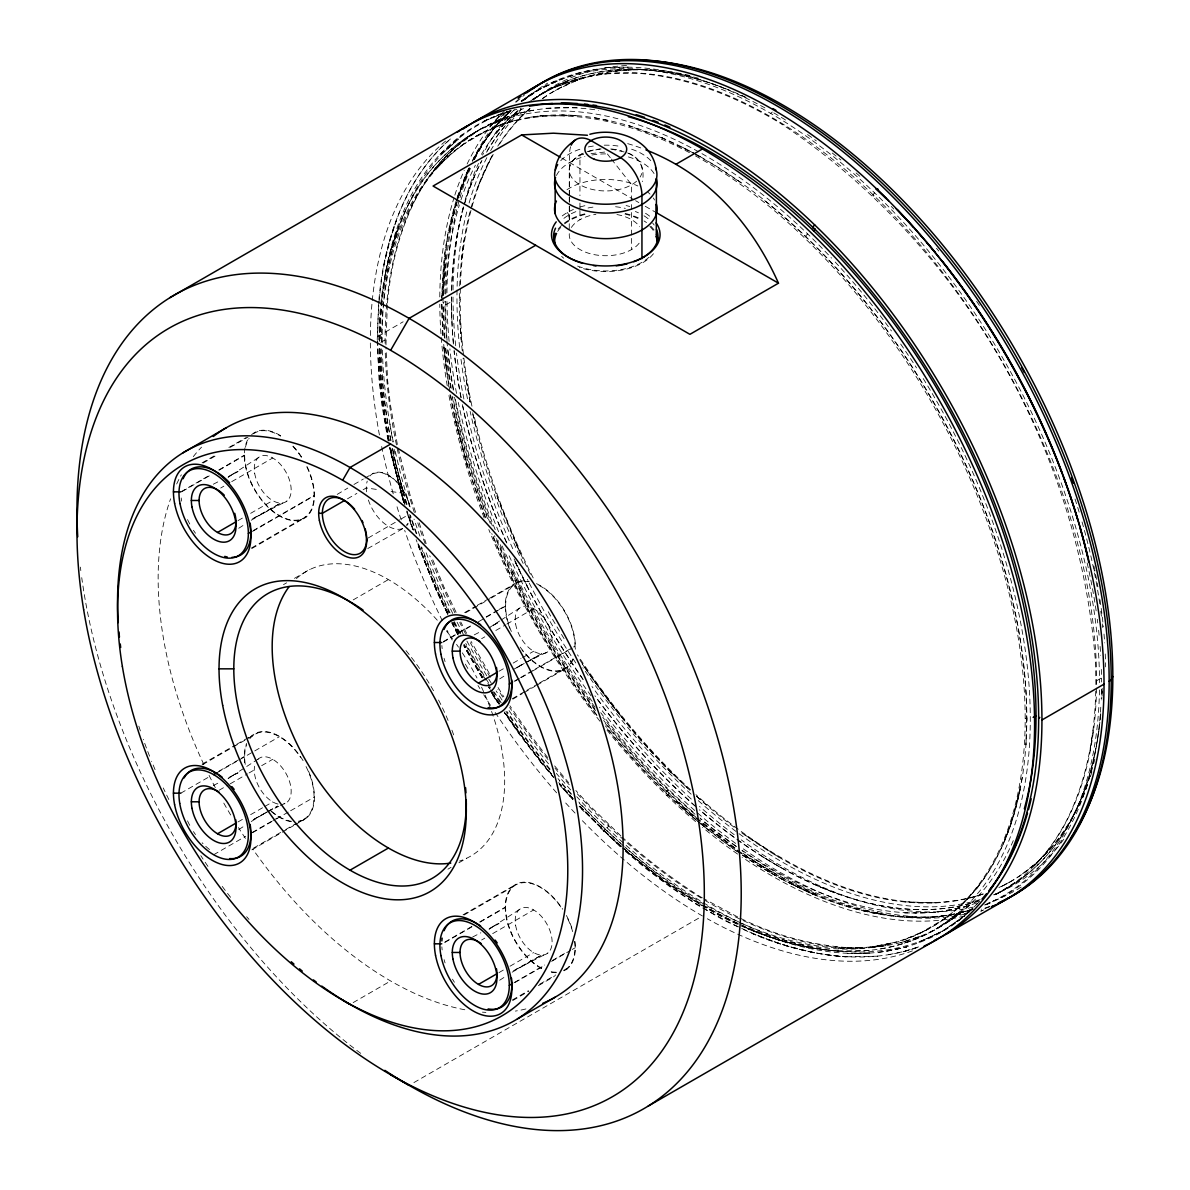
<?xml version="1.0" encoding="UTF-8"?>
<svg xmlns="http://www.w3.org/2000/svg" width="1190" height="1190" viewBox="0 0 1190 1190"><rect width="100%" height="100%" fill="white"/><g stroke="black" fill="none" stroke-linecap="round" stroke-linejoin="round"><path stroke-width="0.75" stroke-dasharray="5 3.75" d="M1025.185 718.79L1026.806 717.853L1026.717 722.553C1027.297 651.614 1010.845 581.627 986.718 515.285L986.778 515.419C961.907 450.013 928.512 387.925 887.547 331.177L887.606 331.251C852.129 282.759 811.238 238.045 764.337 200.381M1026.806 717.853L1025.869 744.895L1026.301 738.306M378.792 339.834L379.67 316.912C382.496 276.482 391.421 235.947 410.699 200.039L410.937 199.608C435.599 152.588 482.828 118.479 535.232 109.956M441.683 297.872L444.629 254.333L448.005 233.032L455.532 203.014M443.409 295.165L446.25 252.399M1095.722 691.093C1094.755 737.398 1085.979 784.359 1063.994 825.503L1054.995 840.318L1044.671 854.271L1047.483 850.924L1033.381 866.751L1037.487 862.601M442.829 295.908L444.852 263.496L442.903 295.551M378.792 301.115L377.23 339.864M378.955 299.389C382.213 261.607 391.733 224.017 409.643 190.43L409.896 189.954C420.739 170.557 434.365 152.499 451.427 138.144M387.315 304.923L385.947 345.383M387.494 303.093C390.632 265.668 399.959 228.406 417.705 195.145L417.407 195.696C432.015 169.144 452.631 145.373 479.005 130.022L455.026 147.515L434.216 169.724C445.521 155.875 458.462 143.365 473.367 133.444M461.512 259.316L464.07 239.949M1089.921 750.949L1093.253 729.857M1022.314 777.204L1014.386 813.068L1003.185 844.365L1010.161 826.529L1020.485 787.527C1013.374 824.462 999.124 860.415 975.592 890.031L978.091 886.61L964.406 902.407L968.184 898.182M410.223 515.285L408.884 522.321L406.474 525.087M449.627 231.053L457.808 199.072M383.745 265.444L390.454 238.506L396.017 221.37L388.431 244.857M385.322 273.581L391.882 247.193L397.341 230.399L389.904 253.411M458.299 197.421L467.328 172.833L456.648 200.575L469.544 168.474M457.005 198.195L469.113 167.731M469.381 188.808L475.792 172.952M477.83 186.83L491.872 156.098M469.366 167.522L465.617 175.198L469.619 167.329M472.385 161.394C481.89 143.038 494.311 126.095 509.201 111.726M474.066 159.252L483.244 143.291L492.586 130.156L509.171 112.158A464.993 268.464 60 0 0 473.784 158.553M1078.631 804.589L1070.45 821.293L1077.932 806.106M473.605 159.46L476.803 153.153M469.143 168.593L467.521 171.747L469.247 168.534A465.602 268.806 60 0 0 444.45 337.901M474.423 158.88L484.97 140.628M474.81 157.526L481.325 146.013L497.926 123.626L510.748 111.057M483.259 142.815L473.888 158.329L485.401 139.632L483.259 142.815L494.876 127.181L493.686 128.728M504.798 123.061L494.817 134.738L507.981 119.446L504.798 123.061L520.789 108.379M501.912 113.66L489.908 126.973L504.322 110.997M495.427 126.512L509.573 111.414M1052.064 847.027L1038.349 861.248L1021.645 874.516M440.003 164.904L433.324 171.479L450.727 154.462L462.241 145.195M967.098 913.355L970.951 909.591L966.979 913.191M440.003 154.432L462.687 134.321M972.766 908.208L969.136 911.763A464.993 268.464 60 0 0 971.724 909.413M973.985 907.033L977.63 903.493M969.106 911.971L971.531 909.606M519.807 118.003L529.624 108.766M976.127 904.742L980.054 901.127M441.921 154.001L458.477 139.022L446.22 150.104M880.154 948.966C915.244 943.149 948.237 925.939 973.718 901.202M964.361 915.601L972.527 908.208M967.976 912.789L956.135 922.622M770.704 113.407L772.28 112.024M521.845 101.016L532.198 93.192L522.038 100.644M521.488 101.299L525.816 97.833L521.8 100.793M1027.52 873.995L1014.564 883.486M522.678 100.719L538.847 89.666L562.766 78.451L538.847 89.666L524.388 99.737M948.653 921.655L961.565 912.18M528.687 102.132L545.317 91.734M1008.317 887.205L1015.055 882.474L994.736 895.148L1008.406 887.323M942.004 925.299L960.345 911.421L936.366 928.914L942.004 925.299L928.408 933.243L914.262 939.698L899.64 944.696M945.931 917.892L920.703 932.826M258.289 457.674L228.078 477.22L238.059 471.448L228.153 476.565M258.289 758.982L228.078 778.528L238.059 772.771L228.153 777.873M499.592 621.031L489.031 627.874L499.012 622.102L490.756 626.371M501.109 620.049L519.227 608.328M519.227 909.636L489.031 929.182L499.012 923.425L487.454 929.39M462.122 145.046L487.484 130.26M238.729 528.271L244.976 524.255M251.224 520.238L280.721 503.102L252.191 518.974L287.132 500.901M238.729 829.579L244.976 825.562M251.224 821.546L266.813 811.996M499.666 678.925L505.914 674.909M516.862 667.873L523.124 663.856L515.984 667.977M499.666 980.233L505.914 976.216M512.176 972.2L541.658 955.079L513.128 970.936L548.084 952.863M337.187 494.4L347.778 488.093M466.882 137.386L480.477 129.427L494.623 122.987L509.246 117.988M533.046 98.993L552.681 88.12L580.839 78.079L552.681 88.12L539.606 95.036C561.234 81.708 586.417 76.205 611.348 73.17L595.818 74.985M447.916 869.176L451.055 867.346M458.894 862.78L466.733 858.198M251.863 548.53L306.217 516.981M251.863 849.853L280.632 833.149M282.238 832.212L293.424 825.711M295.016 824.789L306.217 818.289M512.801 699.185L522.395 693.621M524.002 692.699L535.188 686.199M536.779 685.262L567.154 667.635M512.801 1000.507L528.791 991.225M538.386 985.647L554.361 976.365M563.956 970.802L567.154 968.943M377.676 336.502L403.142 321.791M380.8 342.378L385.084 339.909M445.685 304.923L451.397 301.62M459.444 300.148L460.203 299.716M203.118 463.044L215.925 455.636M230.354 447.306L247.981 437.132M180.821 491.857L210.972 474.453M218.9 469.872L244.292 455.205M182.189 491.5L211.017 474.855M219.034 470.228L244.664 455.428M220.7 488.019L223.854 486.189M231.723 481.638L272.718 457.986M238.03 520.61L242.76 517.888M250.644 513.336L272.718 500.588M253.158 530.621L314.041 495.486M252.533 531.424L314.413 495.695M353.951 484.479L363.352 479.049M364.928 478.142L372.767 473.62L379.952 472.222C395.63 475.926 406.326 491.232 409.434 506.345M251.462 547.995L305.934 516.534M347.465 498.818L356.866 493.389M363.143 489.759L366.282 487.945L378.688 489.73M368.216 537.969L399.587 519.851M401.149 518.944L409.003 514.422M402.518 528.762L366.743 549.126M353.237 599.879L388.416 579.56M202.583 764.649L231.425 748.004M233.032 747.082L257.055 733.204M465.662 612.761L489.7 598.897M491.291 597.96L513.723 585.019M180.821 793.165L209.38 776.683M218.9 771.18L244.292 756.528M443.349 641.588L471.924 625.107M486.204 616.866L497.301 610.44M498.893 609.533L505.244 605.859M216.878 772.786L279.353 736.714M443.126 642.154L471.969 625.509M478.38 621.805L484.776 618.101M486.383 617.179L505.616 606.082M219.124 790.234L228.569 784.775M230.146 783.868L247.49 773.857M249.067 772.95L255.374 769.305M261.681 765.661L272.718 759.294M481.638 638.673L484.791 636.843M495.828 630.477L505.289 625.018M506.866 624.11L533.655 608.64M238.03 821.933L242.76 819.196M250.644 814.644L263.258 807.37M264.834 806.463L272.718 801.911M498.982 671.264L503.712 668.542M513.158 663.083L521.041 658.531M522.618 657.624L533.655 651.242M213.664 854.747L245.705 836.243M252.116 832.539L271.35 821.442M272.941 820.52L279.353 816.816M514.11 681.29L518.914 678.508M520.521 677.586L574.993 646.14M252.533 832.732L274.741 819.91M276.333 818.988L289.021 811.669M290.613 810.747L314.413 797.002M515.062 681.156L519.822 678.419M521.399 677.497L530.918 671.993M532.51 671.086L572.182 648.178M253.589 848.068L284.023 830.501M285.63 829.579L296.846 823.093M298.452 822.171L301.65 820.327M512.399 698.649L525.221 691.241M526.813 690.319L538.029 683.848M539.635 682.926L566.871 667.188M464.055 915.006L513.723 886.327M444.941 941.989L471.924 926.415M479.853 921.834L505.244 907.182M444.733 942.539L471.969 926.817M479.972 922.191L505.616 907.39M353.162 1002.605L390.632 980.977M481.638 939.981L484.791 938.166M492.675 933.615L533.655 909.948M498.982 972.587L503.712 969.85M510.019 966.206L533.655 952.565M514.11 982.598L544.544 965.016M552.562 960.389L566.976 952.074M515.062 982.479L545.213 965.06M551.55 961.401L570.59 950.408M572.182 949.486L575.35 947.657M512.399 999.957L528.42 990.705M539.635 984.234L555.656 974.982M563.673 970.356L566.871 968.511M1096.615 680.74L1102.327 677.437M413.897 1082.588L700.865 916.91M202.107 462.836L214.706 455.606M228.882 447.485L246.196 437.533M283.503 584.617L286.626 582.832M294.451 578.34L310.114 569.385M464.636 612.582L475.658 606.26M477.235 605.353L488.257 599.031M489.819 598.139L513.44 584.573M202.107 764.144L235.174 745.178M236.75 744.271L252.503 735.241M463.059 914.798L513.44 885.895M555.284 90.485L576.481 80.429L595.149 74.568M513.128 669.628L524.225 663.455M525.816 662.577L541.658 653.756L526.203 662.176M266.456 812.354L252.191 820.282L265.504 812.874M268.033 811.476L277.553 806.18M268.36 811.149L277.627 806.106M1009.046 882.459L998.916 887.561M552.889 87.539L567.169 81.024M213.308 484.226L219.912 480.82M474.245 634.88L480.849 631.473M213.308 785.549L219.912 782.142M472.594 937.051L480.849 932.796M583.398 153.183C576.808 156.158 569.906 161.438 569.266 169.188L569.266 195.101M526.441 662.22L548.084 651.555M267.17 812.056L278.817 806.314M280.483 805.496L287.132 802.209M488.436 119.089L482.337 121.871L508.428 111.325M478.484 134.901L501.124 124.653L515.404 120.309L510.079 121.499M496.037 126.869L501.124 124.653M907.063 938.434L926.46 930.059M983.907 909.874L980.783 911.153L983.595 910.023M551.952 82.497L580.884 72.352L596.294 69.288M984.74 905.04L992.594 901.856M915.244 938.181L920.896 936.054L900.86 942.569L906.274 941.052M496.661 115.341L516.877 109.257M918.531 946.898L903.998 951.479L888.707 954.648M505.854 117.453L501.124 119.045L520.253 113.065L515.746 114.047M382.183 337.722L380.19 338.391A465.602 268.806 60 0 1 513.396 109.867M505.884 112.47L514.303 109.882M505.81 112.5L513.887 110.03A466.569 269.371 60 0 0 482.515 155.117M903.998 951.479L917.059 947.508M971.888 909.547C919.483 925.969 862.482 915.125 812.993 894.24L784.433 880.674M587.191 151.695L600.072 149.018M967.083 898.629L981.72 894.538M757.807 865.323L770.704 872.761L772.28 872.33L739.243 852.1L698.054 819.672M946.466 910.677L965.938 906.602L935.667 912.388L914.917 912.998M877.923 945.857L892.783 942.777L867.465 947.686M886.758 951.152L906.616 947.076L875.989 952.937M530.249 117.23L545.645 115.43L540.096 115.757L577.864 115.713L561.531 114.924M583.636 154.507L579.947 154.938L579.947 195.651M591.014 153.644L605.784 151.933L610.277 157.645M885.866 945.663L870.336 947.478L876.004 946.838M932.306 916.791L948.266 915.065M612.478 71.534L635.356 69.436L628.261 70.076M869.369 950.483L837.894 951.122M877.699 956.195L845.54 956.834M846.64 948.162L862.527 947.657L836.719 948.326M854.851 953.488L871.05 952.982L844.617 953.592M546.017 108.26L577.016 107.621M605.71 67.711L628.722 67.175M605.695 73.81L636.07 73.14C688.489 76.829 738.127 97.357 782.529 124.623L782.083 124.34C960.672 243.087 1079.88 449.805 1095.573 663.365L1095.916 685.886M904.668 913.027L935.667 912.388M936.069 902.853L903.106 901.767M845.004 947.478L845.614 947.493C808.679 944.577 772.489 934.269 739.347 917.758M898.896 916.196L915.824 917.178M610.723 148.988L626.312 152.409M391.094 491.515L401.729 493.047L406.876 504.991M807.356 947.225L776.817 939.475L747.231 928.542C776.311 940.472 806.909 949.04 838.385 951.122C796.274 948.266 755.769 934.433 718.477 915.095L703.915 906.765M814.406 952.878L783.243 944.964L753.047 933.808C782.737 945.976 813.96 954.722 846.075 956.849C809.185 953.993 772.965 943.997 739.749 927.694M594.584 117.795L611.645 121.142M876.807 912.923L881.567 913.875L863.88 910.216M627.665 143.633L632.321 145.031A334.464 273.09 -60 0 1 641.44 148.17M631.964 126.675L628.989 125.783L664.318 138.784L661.328 137.534L694.127 153.584M816.98 885.643L834.874 892.827M815.953 894.002L787.691 880.541L760.514 864.952L742.501 852.962M627.532 152.945C639.699 156.708 645.233 169.59 642.303 181.624M737.681 916.969L703.9 898.733M738.142 926.936L723.698 920.078L696.358 904.385L670.327 887.056L646.408 869.012L624.229 850.404M682.197 147.129L695.257 154.06M696.879 154.923L700.151 156.649L697.087 155.012M770.704 872.761L784.879 880.853L757.39 865.16L742.441 855.193M695.689 154.477L716.038 166.154L741.028 182.799L736.015 179.169M702.323 897.825L699.601 896.293C672.216 878.83 646.14 859.24 622.251 837.195M702.338 905.873L666.177 882.802L622.355 848.009M561.769 158.077L634.017 199.786M635.624 200.708L638.822 202.568M645.248 206.272L654.887 211.835M762.731 856.83L780.848 867.614M772.28 872.33L739.243 852.1M778.483 856.949L742.114 833.104M736.461 851.222L697.31 821.145M735.004 847.964L697.414 818.437M696.031 817.277C661.938 788.42 631.384 755.501 603.702 720.486M695.942 819.984C663.187 792.614 633.735 761.451 606.841 728.354M675.98 801.048L696.686 818.512M700.717 823.644L708.66 830.486L697.519 820.892M683.596 808.902L696.12 819.702M696.775 796.378L706.25 804.827M620.897 835.945L589.08 805.005L575.856 790.547M600.95 828.404L620.987 846.864M620.124 846.64L578.861 806.017L583.695 811.402M671.368 772.489L688.653 789.134M560.906 786.382L572.881 799.472M572.702 799.382L559.374 784.448M554.644 765.914L568.641 782.648M539.992 761.377L553.439 777.353M621.82 717.273L639.506 738.782L672.752 774.318C639.209 740.433 609.116 703.335 582.222 663.99L609.25 701.713L621.82 717.273L591.252 676.694M611.392 159.073L631.607 184.762L631.607 210.675M595.074 709.151C555.224 656.761 521.919 599.284 496.483 538.579M596.963 715.681C553.975 660.078 518.26 598.689 491.782 533.566M547.638 757.539L526.278 729.515L509.93 705.819M541.599 763.192L518.721 733.471L504.486 712.825M504.322 712.155L519.896 734.706M489.402 673.525L471.121 641.47M498.075 687.523L503.861 696.864M482.426 677.839L464.383 646.23M490.265 690.483L498.089 703.126M482.01 677.72L463.803 645.798M492.556 694.767L497.361 702.502M567.407 212.46L568.88 215.018L568.88 220.135M466.659 633.348L460.768 622.013M458.314 635.163L452.557 623.872M457.585 634.478L451.784 622.891M512.369 571.379L523.466 593.661M447.514 609.414L449.091 612.582A456.38 263.496 60 0 1 420.442 545.496M453.806 622.043L458.522 631.518M514.08 558.869L529.193 590.359M456.127 612.344L443.736 586.551L431.777 557.337M447.842 614.04L436.046 589.481L418.181 545.838M447.782 614.531L436.537 591.118L416.113 539.68M515.136 561.635L518.096 568.076M515.582 542.581L520.327 553.752L496.78 495.665M490.325 523.555C473.635 482.738 461.304 440.151 452.78 396.91M484.985 516.936L466.971 464.859L454.744 417.869L449.984 394.069M415.622 512.325L410.952 498.431L397.698 446.28M419.133 522.752L426.154 543.592M406.742 511.849L412.618 529.312M392.849 452.706L403.693 493.017M398.353 474.319L404.421 496.795L393.771 457.228M402.994 499.413L390.632 451.888L403.886 503.37L389.353 447.366M472.668 412.781L475.45 425.261M397.341 444.45L390.335 404.347L387.657 380.711L385.977 347.168M388.52 440.553L380.696 386.14L378.911 346.915M389.978 447.812L391.793 456.871M387.985 440.508L381.797 404.392L379.075 380.369L377.26 341.679M466.391 381.023L470.273 402.086A10.442 4.284 -11.5 0 0 467.893 400.807A460.976 266.144 60 0 1 460.679 356.658M389.918 424.012L392.938 442.07M394.143 449.299L395.363 456.529M451.218 388.356L445.491 345.755M448.823 386.72L443.543 346.409M446.295 369.807L443.87 344.683M444.911 338.451L443.439 302.305M442.814 335.535L441.609 299.627M459.89 319.753L461.185 339.79M451.456 297.188L451.828 320.214M631.607 212.519L631.607 236.587M631.607 238.431L631.607 249.528M579.947 203.059L579.947 208.607M579.947 210.451L579.947 219.704M569.623 195.368L569.623 153.808A31.312 18.073 60 0 1 570.65 146.682M569.623 197.168L569.623 204.368M569.623 206.167L569.623 220.567M569.266 196.945L569.266 204.353M569.266 206.197L569.266 230.25M628.632 153.391A36.533 21.093 0 0 1 640.131 177.027M636.605 181.163A36.533 21.093 0 0 1 581.91 185.819A36.533 21.093 0 0 1 581.91 153.882M588.485 151.279A36.533 21.093 0 0 1 601.129 148.929M611.764 149.048A36.533 21.093 0 0 1 621.894 150.922M639.134 243.221A36.533 21.093 0 0 1 595.893 254.928A36.533 21.093 0 0 1 569.549 231.931M571.423 227.454A36.533 21.093 0 0 1 595.893 214.319M616.941 214.542A36.533 21.093 0 0 1 639.655 226.725M1094.889 758.997A456.38 263.496 60 0 1 999.526 887.398M983.446 893.958A456.38 263.496 60 0 1 739.897 831.498M734.141 827.243A456.38 263.496 60 0 1 696.537 796.318M689.962 790.339A456.38 263.496 60 0 1 578.563 658.04M530.413 574.264A456.38 263.496 60 0 1 472.861 414.224M470.273 402.086A456.38 263.496 60 0 1 463.089 358.071M462.27 350.872A456.38 263.496 60 0 1 459.504 293.023M459.682 285.972A456.38 263.496 60 0 1 492.467 155.027M497.777 146.147A456.38 263.496 60 0 1 530.145 108.216M542.462 98.592A456.38 263.496 60 0 1 701.773 79.165M936.47 248.293A456.38 263.496 60 0 1 938.746 251.03M976.603 301.338A456.38 263.496 60 0 1 980.709 307.332M1075.031 499.041A456.38 263.496 60 0 1 1079.985 514.913M1082.052 521.964A456.38 263.496 60 0 1 1100.051 605.814M1100.78 611.244A456.38 263.496 60 0 1 1101.449 616.673M1102.252 623.872A456.38 263.496 60 0 1 1102.609 627.442M1063.801 839.188A460.976 266.144 60 0 1 993.769 894.806M980.188 899.566A460.976 266.144 60 0 1 697.801 800.23M691.137 794.206A460.976 266.144 60 0 1 582.847 667.679M564.09 638.658A460.976 266.144 60 0 1 546.731 609.072M523.154 563.45A460.976 266.144 60 0 1 470.139 411.413M459.623 347.376A460.976 266.144 60 0 1 467.209 210.109M469.128 202.984A460.976 266.144 60 0 1 487.231 156.916M490.652 150.624A460.976 266.144 60 0 1 523.377 108.483M533.15 99.99A460.976 266.144 60 0 1 628.439 65.405M1094.056 570.858A10.442 4.284 -11.5 0 1 1094.919 570.858M1099.322 727.64A460.262 265.742 60 0 1 993.486 895.059M978.582 900.875A460.262 265.742 60 0 1 699.616 809.795M695.555 806.255A460.262 265.742 60 0 1 594.941 695.823M583.085 679.282A460.262 265.742 60 0 1 515.211 561.561M506.851 543.027A460.262 265.742 60 0 1 462.91 406.474M461.14 397.639A460.262 265.742 60 0 1 454.119 350.158M453.435 342.943A460.262 265.742 60 0 1 451.575 296.875M451.724 289.631A460.262 265.742 60 0 1 481.37 161.632M486.531 152.246A460.262 265.742 60 0 1 521.994 108.707M533.105 99.811A460.262 265.742 60 0 1 748.599 98.666M1102.252 691.048A460.262 265.742 60 0 1 1101.866 699.973M1100.765 714.833A460.262 265.742 60 0 1 1099.991 722.196M1100.75 713.584A460.277 265.742 60 0 1 994.007 894.85M979.192 900.711A460.277 265.742 60 0 1 699.378 809.795M695.317 806.284A460.277 265.742 60 0 1 595.491 696.879M583.04 679.535A460.277 265.742 60 0 1 515.077 561.68M506.315 542.223A460.277 265.742 60 0 1 462.36 404.645M460.947 397.52A460.277 265.742 60 0 1 454.089 351.362M453.375 344.089A460.277 265.742 60 0 1 451.412 297.991M451.531 290.762A460.277 265.742 60 0 1 481.95 160.293M487.156 151.011A460.277 265.742 60 0 1 521.428 109.168M535.322 98.19A460.277 265.742 60 0 1 729.455 90.351M741.087 95.334A460.277 265.742 60 0 1 748.941 98.978M1102.193 688.296A460.277 265.742 60 0 1 1101.776 698.991M1099.456 689.977A464.993 268.464 60 0 1 985.008 904.757M969.88 910.157A464.993 268.464 60 0 1 605.442 725.9M596.398 714.387A464.993 268.464 60 0 1 492.496 534.831M485.684 517.843A464.993 268.464 60 0 1 443.736 344.386M443.037 335.446A464.993 268.464 60 0 1 468.875 168.207M521.294 101.686A464.993 268.464 60 0 1 884.854 202.94A464.993 268.464 60 0 1 1099.515 682.688M666.727 793.239A2.395 0.878 -46.1 0 1 666.073 792.257A2.395 0.878 -46.1 0 1 668.23 789.937M532.51 99.499A460.277 265.742 60 0 1 1000.998 359.454A460.277 265.742 60 0 1 993.055 895.862M976.826 902.838A460.277 265.742 60 0 1 741.98 850.3M736.089 846.224A460.277 265.742 60 0 1 700.434 818.854M695.005 814.257A460.277 265.742 60 0 1 602.795 717.273M595.089 707.277A460.277 265.742 60 0 1 498.491 540.647M492.377 525.876A460.277 265.742 60 0 1 454.565 397.267M453.301 390.186A460.277 265.742 60 0 1 447.648 347.391M447.053 340.176A460.277 265.742 60 0 1 445.7 301.293M445.819 294.064A460.277 265.742 60 0 1 459.37 204.948M460.991 199.846A460.277 265.742 60 0 1 475.405 165.187M481.429 154.313A460.277 265.742 60 0 1 518.394 110.135M874.07 195.725A2.395 0.878 -46.1 0 1 872.85 195.338A2.395 0.878 -46.1 0 1 874.68 192.929M668.17 792.718A2.083 0.759 -46.1 0 1 668.735 793.566A2.083 0.759 -46.1 0 1 666.861 795.589M1100.765 707.232A465.602 268.806 60 0 1 985.201 905.055M971.709 909.785A465.602 268.806 60 0 1 603.389 720.991M595.506 710.832A465.602 268.806 60 0 1 494.43 535.678M487.558 518.662A465.602 268.806 60 0 1 452.245 396.582M450.668 387.806A465.602 268.806 60 0 1 445.045 345.085M474.141 158.791A465.602 268.806 60 0 1 508.993 111.934M521.146 101.358A465.602 268.806 60 0 1 767.52 109.316M773.812 112.901A465.602 268.806 60 0 1 787.616 121.291M807.519 134.544A465.602 268.806 60 0 1 816.28 140.837M832.271 153.019A465.602 268.806 60 0 1 840.914 160.01M856.086 172.922A465.602 268.806 60 0 1 860.177 176.566M891.31 206.465A465.602 268.806 60 0 1 893.779 209.009M1087.154 562.959A465.602 268.806 60 0 1 1096.347 612.24M1097.299 619.276A465.602 268.806 60 0 1 1097.76 622.935M1098.608 630.224A465.602 268.806 60 0 1 1099.337 637.468M1100.11 646.453A465.602 268.806 60 0 1 1100.705 655.363M1101.315 669.435A465.602 268.806 60 0 1 1101.509 682.019M1101.449 689.322A465.602 268.806 60 0 1 1101.196 698.337M964.45 916.047A469.693 271.186 60 0 1 742.129 857.172M737.621 854.078A469.693 271.186 60 0 1 702.516 827.392M695.585 821.591A469.693 271.186 60 0 1 606.632 729.649M599.924 721.214A469.693 271.186 60 0 1 488.807 529.535M484.166 517.858A469.693 271.186 60 0 1 448.838 394.872M447.247 385.843A469.693 271.186 60 0 1 439.779 304.179M439.779 296.935A469.693 271.186 60 0 1 453.747 198.626M454.833 195.145A469.693 271.186 60 0 1 464.249 170.274M467.135 164.012A469.693 271.186 60 0 1 501.972 113.095M604.773 831.438A2.083 0.759 -46.1 0 1 603.717 831.111A2.083 0.759 -46.1 0 1 605.308 829.014M916.27 947.85A469.693 271.186 60 0 1 625.211 850.27M619.722 845.376A469.693 271.186 60 0 1 580.512 806.865M573.015 798.758A469.693 271.186 60 0 1 559.479 783.451M551.327 773.798A469.693 271.186 60 0 1 505.824 713.137M499.726 704.019A469.693 271.186 60 0 1 488.882 687.076M483.14 677.705A469.693 271.186 60 0 1 464.026 644.296M458.016 632.976A469.693 271.186 60 0 1 453.003 623.218M448.139 613.4A469.693 271.186 60 0 1 417.645 542M413.436 530.279A469.693 271.186 60 0 1 406.965 510.912M404.228 502.106A469.693 271.186 60 0 1 390.171 447.961M388.728 441.044A469.693 271.186 60 0 1 450.489 138.903M962.323 917.877A465.602 268.806 60 0 1 578.786 802M571.364 793.894A465.602 268.806 60 0 1 558.006 778.617M550.077 769.142A465.602 268.806 60 0 1 507.223 711.739M501.183 702.71A465.602 268.806 60 0 1 494.296 692.059M488.525 682.822A465.602 268.806 60 0 1 465.781 643.507M460.664 633.883A465.602 268.806 60 0 1 454.059 620.987M450.043 612.88A465.602 268.806 60 0 1 421.677 547.073M416.812 533.804A465.602 268.806 60 0 1 410.922 516.519M407.054 504.307A465.602 268.806 60 0 1 392.403 448.02M390.915 440.791A465.602 268.806 60 0 1 380.309 348.938M1013.27 840.616A460.277 265.742 60 0 1 575.291 791.558M569.236 784.775A460.277 265.742 60 0 1 554.971 768.086M547.965 759.518A460.277 265.742 60 0 1 509.662 707.514M502.73 697.072A460.277 265.742 60 0 1 497.881 689.531M490.295 677.348A460.277 265.742 60 0 1 469.708 641.544M465.469 633.615A460.277 265.742 60 0 1 459.712 622.474M454.922 612.865A460.277 265.742 60 0 1 429.739 555.685M425.128 543.622A460.277 265.742 60 0 1 417.764 522.916M414.343 512.548A460.277 265.742 60 0 1 385.203 350.336M385.099 343.36A460.277 265.742 60 0 1 598.466 110.268M607.629 824.923A2.395 0.878 -46.1 0 1 608.849 825.295A2.395 0.878 -46.1 0 1 607.004 827.719M962.175 917.579A464.993 268.464 60 0 1 576.808 796.72M570.664 789.907A464.993 268.464 60 0 1 556.37 773.366M548.501 763.816A464.993 268.464 60 0 1 508.041 709.106M502.031 700.062A464.993 268.464 60 0 1 496.141 690.944M491.336 683.268A464.993 268.464 60 0 1 466.807 640.86M463.401 634.448A464.993 268.464 60 0 1 456.767 621.582M452.75 613.475A464.993 268.464 60 0 1 424.875 549.453M419.951 536.199A464.993 268.464 60 0 1 414.031 519.123M410.089 506.91A464.993 268.464 60 0 1 394.768 449.032M393.25 441.802A464.993 268.464 60 0 1 382.362 350.024M382.213 342.973A464.993 268.464 60 0 1 513.485 109.986M601.902 828.225A2.083 0.759 -46.1 0 1 600.831 828.047A2.083 0.759 -46.1 0 1 602.036 826.143M923.202 378.524A460.277 265.742 60 0 1 1014.758 824.789A460.277 265.742 60 0 1 742.173 926.013M737.458 923.886A460.277 265.742 60 0 1 578.147 804.157M573.238 798.877A460.277 265.742 60 0 1 558.72 782.574M551.595 774.214A460.277 265.742 60 0 1 504.932 712.304M498.982 703.364A460.277 265.742 60 0 1 488.346 686.764M482.709 677.571A460.277 265.742 60 0 1 463.981 644.846M458.09 633.749A460.277 265.742 60 0 1 452.393 622.578M447.648 612.954A460.277 265.742 60 0 1 417.497 541.747M413.228 529.669A460.277 265.742 60 0 1 407.53 512.399M404.868 503.787A460.277 265.742 60 0 1 390.692 448.02M389.249 440.88A460.277 265.742 60 0 1 379.387 348.402M379.372 341.396A460.277 265.742 60 0 1 380.949 307.065M381.693 299.716A460.277 265.742 60 0 1 831.513 258.081M835.202 262.038A460.277 265.742 60 0 1 891.444 330.939M900.681 344.044A460.277 265.742 60 0 1 916.523 367.889M381.395 341.619A456.38 263.496 60 0 1 732.921 177.042A456.38 263.496 60 0 1 1022.195 777.948A456.38 263.496 60 0 1 624.572 846.789M620.57 843.264A456.38 263.496 60 0 1 578.474 802.268M571.185 794.385A456.38 263.496 60 0 1 559.211 780.878M549.825 769.781A456.38 263.496 60 0 1 505.899 711.189M499.978 702.338A456.38 263.496 60 0 1 465.275 644.311M459.444 633.303A456.38 263.496 60 0 1 453.792 622.236M416.143 533.522A456.38 263.496 60 0 1 409.851 514.69M406.668 504.441A456.38 263.496 60 0 1 392.239 447.38M390.856 440.315A456.38 263.496 60 0 1 381.395 348.863M806.136 236.944A2.083 0.759 -46.1 0 1 805.987 235.828A2.083 0.759 -46.1 0 1 807.757 233.999M560.728 160.71A51.14 29.527 0 0 1 581.568 148.676M588.381 146.92A51.14 29.527 0 0 1 595.58 145.76M604.222 145.18A51.14 29.527 0 0 1 621.403 146.578M631.622 149.211A51.14 29.527 0 0 1 651.689 161.676M1087.452 785.147A456.38 263.496 60 0 1 999.064 887.532M982.687 894.032A456.38 263.496 60 0 1 695.942 794.667M690.602 789.803A456.38 263.496 60 0 1 577.492 654.827M533.194 577.894A456.38 263.496 60 0 1 473.888 414.968M471.954 406.177A456.38 263.496 60 0 1 493.27 154.507M499.592 144.05A456.38 263.496 60 0 1 530.13 108.454M542.566 98.606A456.38 263.496 60 0 1 692.55 76.13M1093.878 565.89A456.38 263.496 60 0 1 1097.909 586.863M1099.991 599.73A456.38 263.496 60 0 1 1103.353 626.907M1104.008 634.047A456.38 263.496 60 0 1 1104.662 642.898M1105.242 653.979A456.38 263.496 60 0 1 1105.599 666.891M1091.944 771.804A456.38 263.496 60 0 1 1089.772 778.543M1021.184 887.086A466.569 269.371 60 0 1 988.86 902.556M973.093 907.122A466.569 269.371 60 0 1 741.206 839.843M734.185 834.666A466.569 269.371 60 0 1 699.467 806.418M691.271 799.085A466.569 269.371 60 0 1 591.98 686.481M575.796 662.994A466.569 269.371 60 0 1 527.319 579.322M512.771 548.739A466.569 269.371 60 0 1 465.796 407.991M463.907 399.007A466.569 269.371 60 0 1 456.514 353.058M455.696 345.695A466.569 269.371 60 0 1 453.003 295.566M453.033 290.018A466.569 269.371 60 0 1 463.297 207.075M465.082 200.411A466.569 269.371 60 0 1 478.499 163.432M524.493 100.019A466.569 269.371 60 0 1 547.697 83.107M989.842 906.334A469.693 271.186 60 0 1 981.2 909.264M969.032 912.507A469.693 271.186 60 0 1 742.753 848.485M735.673 843.413A469.693 271.186 60 0 1 599.567 707.277M591.058 695.823A469.693 271.186 60 0 1 507.862 553.008M498.61 531.752A469.693 271.186 60 0 1 458.299 402.443M456.529 393.429A469.693 271.186 60 0 1 449.865 348.819M449.121 341.426A469.693 271.186 60 0 1 446.964 299.999M446.964 292.77A469.693 271.186 60 0 1 470.913 167.314M474.512 159.445A469.693 271.186 60 0 1 507.059 111.161M516.207 102.087A469.693 271.186 60 0 1 524.493 94.962M989.47 906.884A469.693 271.186 60 0 1 984.338 908.758M965.298 914.084A469.693 271.186 60 0 1 742.188 850.731M736.432 846.655A469.693 271.186 60 0 1 699.928 817.976M693.011 811.982A469.693 271.186 60 0 1 600.742 712.706M592.159 701.341A469.693 271.186 60 0 1 502.15 546.031M495.189 529.654A469.693 271.186 60 0 1 454.803 396.419M453.464 389.249A469.693 271.186 60 0 1 444.896 301.204M444.896 293.96A469.693 271.186 60 0 1 468.845 168.504M472.445 160.635A469.693 271.186 60 0 1 503.727 113.719M515.493 102.057A469.693 271.186 60 0 1 518.23 99.648M695.391 155.845A456.38 263.496 60 0 1 1019.637 784.389A456.38 263.496 60 0 1 578.816 805.288M572.643 798.683A456.38 263.496 60 0 1 559.583 784.121M553.752 777.323A456.38 263.496 60 0 1 504.203 712.022M499.071 704.361A456.38 263.496 60 0 1 490.057 690.393M482.277 677.779A456.38 263.496 60 0 1 463.877 645.649M457.808 634.211A456.38 263.496 60 0 1 451.917 622.682M447.038 612.761A456.38 263.496 60 0 1 417.288 542.238M412.528 528.717A456.38 263.496 60 0 1 407.025 511.819M404.957 505.051A456.38 263.496 60 0 1 390.424 447.351M389.056 440.345A456.38 263.496 60 0 1 379.759 347.986M379.788 340.742A456.38 263.496 60 0 1 690.676 153.287M360.734 1053.358A469.693 271.186 60 0 1 81.738 577.656M80.816 570.62A469.693 271.186 60 0 1 80.399 567.124M912.373 950.884A469.693 271.186 60 0 1 707.321 918.754M702.472 915.988A469.693 271.186 60 0 1 581.315 819.613M575.053 813.082A469.693 271.186 60 0 1 563.941 801.063M556.637 792.837A469.693 271.186 60 0 1 494.46 711.382M490.503 705.358A469.693 271.186 60 0 1 483.705 694.737M479.882 688.608A469.693 271.186 60 0 1 477.993 685.544M467.849 668.468A469.693 271.186 60 0 1 465.141 663.767M452.14 640.012A469.693 271.186 60 0 1 447.172 630.417M442.353 620.764A469.693 271.186 60 0 1 404.674 530.338M401.179 519.896A469.693 271.186 60 0 1 396.791 505.988M393.236 493.85A469.693 271.186 60 0 1 381.142 443.959M379.417 434.975A469.693 271.186 60 0 1 370.343 342.482M370.373 335.491A469.693 271.186 60 0 1 447.172 139.766M563.896 218.35A52.181 30.137 0 0 1 577.79 210.898M588.038 207.997A52.181 30.137 0 0 1 595.372 206.807M615.572 206.733A52.181 30.137 0 0 1 625.315 208.384M635.371 211.508A52.181 30.137 0 0 1 638.42 212.817M644.013 215.807A52.181 30.137 0 0 1 648.773 219.243M652.626 223.036A52.181 30.137 0 0 1 654.173 225.044M562.23 215.925A54.279 31.342 0 0 1 573.402 209.47M580.08 207.015A54.279 31.342 0 0 1 587.324 205.156M626.089 205.558A54.279 31.342 0 0 1 629.718 206.495M645.53 213.293A54.279 31.342 0 0 1 650.499 216.863M653.429 253.723A52.181 30.137 0 0 1 579.411 267.438M558.125 229.149A52.181 30.137 0 0 1 588.038 213.099M625.315 213.501A52.181 30.137 0 0 1 638.42 217.934M644.013 220.924A52.181 30.137 0 0 1 646.497 222.589M650.826 226.219A52.181 30.137 0 0 1 654.173 230.161M249.008 919.394A328.782 189.835 60 0 1 246.657 916.716M230.607 897.32A328.782 189.835 60 0 1 221.757 885.777M207.953 866.394A328.782 189.835 60 0 1 200.827 855.67M168.861 799.561A328.782 189.835 60 0 1 163.268 787.973M155.072 769.618A328.782 189.835 60 0 1 151.591 761.228M149.583 756.186A328.782 189.835 60 0 1 143.276 739.332M140.375 730.898A328.782 189.835 60 0 1 138.174 724.145M525.906 1008.942A328.782 189.835 60 0 1 515.359 1011.084M485.892 1012.393A328.782 189.835 60 0 1 482.426 1012.155M464.814 1009.76A328.782 189.835 60 0 1 252.711 849.005M245.467 838.385A328.782 189.835 60 0 1 238.431 827.571M230.696 815.001A328.782 189.835 60 0 1 223.274 802.209M215.316 787.616A328.782 189.835 60 0 1 208.637 774.482M203.862 764.545A328.782 189.835 60 0 1 170.601 498.803M176.67 483.988A328.782 189.835 60 0 1 181.341 474.78M193.301 456.648A328.782 189.835 60 0 1 201.556 447.143M566.99 189.716A51.244 29.586 0 0 1 637.84 185.967M648 192.274A51.244 29.586 0 0 1 650.008 194.104M653.31 197.986A51.244 29.586 0 0 1 654.574 200.009M648.952 257.278A51.14 29.527 0 0 1 576.793 265.757M563.644 258.185A51.14 29.527 0 0 1 561.65 256.356M557.679 231.395A51.14 29.527 0 0 1 560.728 227.454M564.729 223.824A51.14 29.527 0 0 1 588.381 213.664M624.928 214.051A51.14 29.527 0 0 1 637.78 218.395M649.918 226.517A51.14 29.527 0 0 1 654.485 232.422M405.998 650.603A164.399 94.917 60 0 1 435.257 693.844M438.56 700.047A164.399 94.917 60 0 1 448.794 722.166M451.932 730.154A164.399 94.917 60 0 1 454.238 736.58M556.444 175.48A51.244 29.586 0 0 1 584.885 156.47M591.921 154.998A51.244 29.586 0 0 1 606.721 153.897M628.38 156.931A51.244 29.586 0 0 1 654.574 174.439M481.534 687.18A164.399 94.917 60 0 1 459.474 861.054M296.414 578.638A164.399 94.917 60 0 1 437.756 620.749M446.369 630.879A164.399 94.917 60 0 1 452.557 638.881M456.558 644.37A164.399 94.917 60 0 1 458.507 647.167M462.315 652.834A164.399 94.917 60 0 1 476.997 677.988M308.597 771.313A49.578 28.619 60 0 1 297.619 821.859M290.672 821.621A49.578 28.619 60 0 1 270.487 810.807M244.664 762.641A49.578 28.619 60 0 1 246.613 743.393M250.123 737.547A49.578 28.619 60 0 1 303.688 761.674M556.325 972.676A49.578 28.619 60 0 1 549.17 971.709M541.584 968.615A49.578 28.619 60 0 1 507.119 895.192A49.578 28.619 60 0 1 562.721 909.249M566.41 915.482A49.578 28.619 60 0 1 572.048 928.557M574.978 941.543A49.578 28.619 60 0 1 564.625 970.609M307.109 466.733A49.578 28.619 60 0 1 304.893 517.933A49.578 28.619 60 0 1 259.658 497.569A49.578 28.619 60 0 1 247.609 439.943M251.611 434.692A49.578 28.619 60 0 1 283.19 437.429M293.067 446.116A49.578 28.619 60 0 1 301.784 457.287M573.045 659.468A49.578 28.619 60 0 1 522.038 650.112M509.722 628.261A49.578 28.619 60 0 1 528.985 581.255M536.467 583.65A49.578 28.619 60 0 1 575.261 649.249M402.592 528.568A31.312 18.073 60 0 1 368.379 500.008M366.52 491.812A31.312 18.073 60 0 1 367.219 481.132M369.956 475.97A31.312 18.073 60 0 1 392.447 477.919A31.312 18.073 60 0 1 410.029 507.654M410.505 515.344A31.312 18.073 60 0 1 406.891 525.504M306.023 766.539A49.058 28.322 60 0 1 298.497 821.219M291.743 821.338A49.058 28.322 60 0 1 271.811 811.506M245.244 764.352A49.058 28.322 60 0 1 246.523 744.88M249.751 738.797A49.058 28.322 60 0 1 300.549 757.301M556.161 972.2A49.058 28.322 60 0 1 549.066 971.233M541.569 968.184A49.058 28.322 60 0 1 507.461 895.534A49.058 28.322 60 0 1 562.483 909.443M567.749 918.784A49.058 28.322 60 0 1 572.702 931.815M574.621 941.394A49.058 28.322 60 0 1 564.372 970.162M306.812 466.822A49.058 28.322 60 0 1 289.349 519.584A49.058 28.322 60 0 1 244.753 452.557M245.497 447.187A49.058 28.322 60 0 1 249.112 438.381M253.515 433.8A49.058 28.322 60 0 1 280.617 436.15M292.918 446.414A49.058 28.322 60 0 1 301.546 457.481M572.702 659.126A49.058 28.322 60 0 1 520.119 647.033M511.373 631.503A49.058 28.322 60 0 1 529.104 581.731M539.025 585.346A49.058 28.322 60 0 1 574.889 649.011M257.709 759.532A26.091 15.068 60 0 1 285.526 772.652A26.091 15.068 60 0 1 283.993 803.979M278.029 804.068A26.091 15.068 60 0 1 254.571 766.256M445.075 661.61A49.578 28.619 60 0 1 444.078 658.308M442.145 648.624A49.578 28.619 60 0 1 441.862 645.515M195.487 533.239A49.578 28.619 60 0 1 193.449 530.264M189.775 524.031A49.578 28.619 60 0 1 186.637 517.546M181.668 501.139A49.578 28.619 60 0 1 181.192 497.97M454.402 982.241A49.578 28.619 60 0 1 452.498 979.162M445.075 962.918A49.578 28.619 60 0 1 444.078 959.616M442.145 949.932A49.578 28.619 60 0 1 441.862 946.838M209.514 849.541A49.578 28.619 60 0 1 202.166 842.758M195.487 834.562A49.578 28.619 60 0 1 193.449 831.587M189.775 825.354A49.578 28.619 60 0 1 186.637 818.869M964.54 915.869L942.852 930.967L918.933 942.197L942.852 930.967L964.54 915.869M973.212 909.115L958.575 913.147L973.212 909.115M813.469 894.449L788.881 882.668L813.469 894.449M467.06 464.576L454.818 417.541L467.06 464.576M404.184 502.849L392.06 456.276L404.184 502.849M515.597 925.21A26.091 15.068 60 0 0 545.972 954.231A26.091 15.068 60 0 0 539.397 914.322A26.091 15.068 60 0 0 515.597 925.21M254.66 473.233A26.091 15.068 60 0 0 285.02 502.269A26.091 15.068 60 0 0 278.46 462.36A26.091 15.068 60 0 0 254.66 473.233M515.597 623.887A26.091 15.068 60 0 0 545.972 652.923A26.091 15.068 60 0 0 539.397 613.014A26.091 15.068 60 0 0 515.597 623.887"/><path stroke-width="1.5" d="M555.269 170.081C556.37 157.065 565.518 146.757 575.826 139.647M1112.829 676.515L1111.207 679.996L1109.139 681.201M390.632 350.306L409.092 318.355L535.664 245.274M342.661 480.284L350.038 467.491L390.632 444.063M1038.647 718.552L1039.792 717.391M182.68 452.988L226.249 427.775M169.992 297.634L467.625 125.709M473.516 122.317L535.619 86.468M587.414 135.258L553.38 133.191L521.651 134.916L433.071 186.042L689.917 334.33L778.483 283.19C763.325 249.156 742.084 217.517 714.387 192.408A334.464 273.09 -60 0 0 675.905 164.309A334.464 273.09 -60 0 0 645.917 149.881M675.89 164.309L702.472 148.973M642.689 257.635L644.162 256.772M217.547 532.451L236.453 521.518M248.353 533.403L251.566 531.558M344.327 500.618L322.371 513.307L318.682 513.307M213.664 774.63L216.878 772.786M217.547 833.759L236.453 822.84M478.484 683.105L497.405 672.172M509.305 684.057L512.503 682.212M350.038 870.173L388.416 848.024M478.484 984.413L497.405 973.494M509.305 985.365L512.503 983.52M1033.158 717.377L1036.014 715.726M1041.919 719.995L1104.023 684.146M648.193 1106.09L937.318 939.252M946.08 934.18L1008.183 898.331M517.412 1018.908L555.031 997.25M991.463 906.78L994.825 905.382L991.701 906.661M589.868 134.277C616.598 126.928 652.432 139.602 656.3 170.081M173.442 491.857L180.821 491.857M191.337 500.484L199.087 500.484M434.38 642.511L441.773 642.511M452.289 651.138L460.039 651.138M219.034 668.84L233.805 668.84M173.442 793.165L180.821 793.165M191.337 801.792L199.087 801.792A26.091 15.068 60 0 1 218.915 792.005M434.38 943.819L441.773 943.819M452.289 952.461L460.039 952.461M521.651 134.916L560.178 157.154M656.493 212.757L778.483 283.19M342.661 1000.15L350.038 1004.405M390.632 1074.719L409.092 1085.369M656.404 178.857L656.404 213.679M656.3 204.427L656.3 236.825M642.02 204.412L642.02 229.982M641.946 204.368L641.946 195.576A31.312 18.073 60 0 0 620.585 157.69L590.984 140.599A31.312 18.073 60 0 0 571.23 145.165M641.946 229.938L641.946 258.721M555.165 178.857L555.165 213.679M511.879 682.986L511.879 687.255M511.879 984.309L511.879 988.563M466.287 803.057L466.287 811.58M366.654 538.877L366.654 541.004M250.941 532.332L250.941 536.601M250.941 833.655L250.941 837.909M235.992 521.785L235.992 526.263M235.992 823.108L235.992 827.586M1021.719 367.725A460.976 266.144 60 0 1 1024.307 372.47M1071.655 478.068A460.976 266.144 60 0 1 1073.439 483.11M772.816 108.588A456.38 263.496 60 0 1 775.91 110.298M875.81 188.63A460.277 265.742 60 0 1 886.104 198.581M896.13 208.711A460.277 265.742 60 0 1 913.34 227.141M919.379 233.939A460.277 265.742 60 0 1 921.774 236.691M926.549 242.225A460.277 265.742 60 0 1 1061.644 471.999M1063.562 477.175A460.277 265.742 60 0 1 1077.857 520.313M1080.327 528.91A460.277 265.742 60 0 1 1088.686 561.888M875.944 188.541A460.262 265.742 60 0 1 888.662 200.902M897.305 209.693A460.262 265.742 60 0 1 935.459 252.652M942.331 261.175A460.262 265.742 60 0 1 1088.002 558.199M876.926 189.21A2.083 0.759 -46.1 0 1 877.655 190.251M523.942 94.084A469.693 271.186 60 0 1 1005.669 354.947A469.693 271.186 60 0 1 995.108 905.248M518.171 98.428A469.693 271.186 60 0 1 521.041 96.226M813.529 227.93A2.083 0.759 -46.1 0 1 812.963 227.067A2.083 0.759 -46.1 0 1 814.823 225.059M529.49 106.222A465.602 268.806 60 0 1 939.862 390.008A465.602 268.806 60 0 1 988.697 891.013M986.555 893.69A465.602 268.806 60 0 1 981.958 899.075M463.312 128.907A469.693 271.186 60 0 1 943.581 390.796A469.693 271.186 60 0 1 934.641 940.323M628.335 116.724A460.277 265.742 60 0 1 942.227 397.609A460.277 265.742 60 0 1 1024.337 808.769M547.207 103.783A464.993 268.464 60 0 1 552.428 103.411M561.234 103.099A464.993 268.464 60 0 1 577.433 103.515M584.469 104.08A464.993 268.464 60 0 1 587.875 104.423M593.022 105.062A464.993 268.464 60 0 1 596.473 105.538M636.234 114.671A464.993 268.464 60 0 1 644.578 117.379M652.968 120.354A464.993 268.464 60 0 1 658.025 122.273M664.793 124.98A464.993 268.464 60 0 1 669.866 127.137M1031.165 798.802A464.993 268.464 60 0 1 1028.472 809.631M1027.491 813.157A464.993 268.464 60 0 1 989.902 889.644M815.254 229.016A2.395 0.878 -46.1 0 1 813.469 230.696M655.497 167.745A51.14 29.527 0 0 1 602.988 204.174A51.14 29.527 0 0 1 557.679 164.651M616.227 61.047A466.569 269.371 60 0 1 619.707 60.735M642.883 60.259A466.569 269.371 60 0 1 1024.56 366.193A466.569 269.371 60 0 1 1070.613 838.578M531.722 89.518A469.693 271.186 60 0 1 1014.326 353.326A469.693 271.186 60 0 1 999.898 902.213M526.739 92.835A469.693 271.186 60 0 1 1010.697 351.824A469.693 271.186 60 0 1 997.83 903.403M77.737 536.809A469.693 271.186 60 0 1 402.012 314.353A469.693 271.186 60 0 1 741.102 903.478A469.693 271.186 60 0 1 384.846 1070.345M457.332 132.194A469.693 271.186 60 0 1 938.479 398.918A469.693 271.186 60 0 1 924.109 946.065M656.508 229.239A52.181 30.137 0 0 1 633.779 261.755M627.071 263.838A52.181 30.137 0 0 1 616.197 265.846M595.997 265.92A52.181 30.137 0 0 1 593.513 265.608M582.773 263.362A52.181 30.137 0 0 1 555.537 228.168M656.121 222.887A54.279 31.342 0 0 1 604.788 265.95A54.279 31.342 0 0 1 556.221 221.846M553.677 239.785A52.181 30.137 0 0 1 555.537 233.285M656.508 234.356A52.181 30.137 0 0 1 657.966 240.886M118.227 622.608A328.782 189.835 60 0 1 347.644 466.123A328.782 189.835 60 0 1 582.178 884.914A328.782 189.835 60 0 1 321.806 986.108M316.198 982.003A328.782 189.835 60 0 1 313.401 979.891M302.26 971.085A328.782 189.835 60 0 1 299.493 968.794M293.989 964.123A328.782 189.835 60 0 1 291.238 961.728M120.696 647.464A328.782 189.835 60 0 1 120.25 643.983M119.446 637.052A328.782 189.835 60 0 1 118.955 631.89M213.293 436.522A328.782 189.835 60 0 1 554.272 616.301A328.782 189.835 60 0 1 542.595 1003.423M656.345 204.219A51.244 29.586 0 0 1 602.973 238.595A51.244 29.586 0 0 1 556.444 201.05M554.852 244.129A51.14 29.527 0 0 1 556.548 233.448M656.24 236.602A51.14 29.527 0 0 1 656.925 240.901M466.257 799.695A164.399 94.917 60 0 1 347.629 868.76A164.399 94.917 60 0 1 234.058 660.063A164.399 94.917 60 0 1 363.054 610.083M465.558 787.616A164.399 94.917 60 0 1 465.959 792.852M250.093 824.373A49.578 28.619 60 0 1 229.596 858.585M184.138 777.903A49.578 28.619 60 0 1 222.247 777.278M231.916 786.664A49.578 28.619 60 0 1 234.147 789.401M511.507 978.195A49.578 28.619 60 0 1 488.138 1008.912M441.862 940.918A49.578 28.619 60 0 1 442.145 938.151M444.078 930.699A49.578 28.619 60 0 1 480.656 926.043M495.085 940.055A49.578 28.619 60 0 1 497.227 942.926M250.093 523.05A49.578 28.619 60 0 1 231.916 557.351M227.201 556.95A49.578 28.619 60 0 1 224.746 556.385M183.141 478.737A49.578 28.619 60 0 1 229.596 482.753M511.789 679.981A49.578 28.619 60 0 1 488.138 707.604M444.078 629.391A49.578 28.619 60 0 1 480.656 624.72M365.196 528.895A31.312 18.073 60 0 1 346.394 552.651A31.312 18.073 60 0 1 322.788 508.591A31.312 18.073 60 0 1 354.635 509.186M362.028 520.58A31.312 18.073 60 0 1 362.98 522.633M656.345 178.649A51.244 29.586 0 0 1 604.847 213.07A51.244 29.586 0 0 1 555.566 177.578M450.787 863.077A164.399 94.917 60 0 1 306.975 762.552A164.399 94.917 60 0 1 289.2 586.581M235.784 819.806A26.091 15.068 60 0 1 218.915 834.488A26.091 15.068 60 0 1 199.087 801.792M496.468 968.749A26.091 15.068 60 0 1 480.329 985.365A26.091 15.068 60 0 1 460.039 951.926A26.091 15.068 60 0 1 481.236 943.625M234.713 513.277A26.091 15.068 60 0 1 219.838 533.611A26.091 15.068 60 0 1 199.236 497.926A26.091 15.068 60 0 1 224.285 495.204M496.468 667.441A26.091 15.068 60 0 1 480.775 684.265A26.091 15.068 60 0 1 460.039 651.674A26.091 15.068 60 0 1 479.868 641.336M594.346 159.252A20.929 12.079 0 0 0 626.669 149.806A20.929 12.079 0 0 0 596.324 138.367A20.929 12.079 0 0 0 594.346 159.252M83.657 609.726A443.602 256.118 60 0 0 599.953 1103.13A443.602 256.118 60 0 0 488.302 424.696A443.602 256.118 60 0 0 83.657 609.726M122.362 666.445A318.355 183.796 60 0 0 492.883 1020.529A318.355 183.796 60 0 0 412.752 533.655A318.355 183.796 60 0 0 122.362 666.445M222.679 705.373A174.826 100.942 60 0 0 428.474 892.515A174.826 100.942 60 0 0 376.828 622.757A174.826 100.942 60 0 0 222.679 705.373M174.588 804.618A54.8 31.639 60 0 0 239.086 863.286A54.8 31.639 60 0 0 222.902 778.721A54.8 31.639 60 0 0 174.588 804.618M435.525 955.273A54.8 31.639 60 0 0 500.023 1013.94A54.8 31.639 60 0 0 483.839 929.375A54.8 31.639 60 0 0 435.525 955.273M174.588 503.311A54.8 31.639 60 0 0 239.086 561.963A54.8 31.639 60 0 0 222.902 477.413A54.8 31.639 60 0 0 174.588 503.311M435.525 653.965A54.8 31.639 60 0 0 500.023 712.617A54.8 31.639 60 0 0 483.839 628.067A54.8 31.639 60 0 0 435.525 653.965M319.381 520.387A33.93 19.59 60 0 0 359.306 556.697A33.93 19.59 60 0 0 349.295 504.367A33.93 19.59 60 0 0 319.381 520.387M179.72 803.324A49.058 28.322 60 0 0 236.81 857.886A49.058 28.322 60 0 0 224.464 782.856A49.058 28.322 60 0 0 179.72 803.324M440.94 955.57A49.058 28.322 60 0 0 498.684 1008.079A49.058 28.322 60 0 0 484.196 932.38A49.058 28.322 60 0 0 440.94 955.57M180.002 503.593A49.058 28.322 60 0 0 237.747 556.117A49.058 28.322 60 0 0 223.259 480.418A49.058 28.322 60 0 0 180.002 503.593M440.94 654.247A49.058 28.322 60 0 0 498.684 706.771A49.058 28.322 60 0 0 484.196 631.072A49.058 28.322 60 0 0 440.94 654.247M192.007 808.397A31.58 18.237 60 0 0 229.164 842.193A31.58 18.237 60 0 0 219.838 793.477A31.58 18.237 60 0 0 192.007 808.397M452.944 959.051A31.58 18.237 60 0 0 490.102 992.847A31.58 18.237 60 0 0 480.79 944.131A31.58 18.237 60 0 0 452.944 959.051M192.007 507.089A31.58 18.237 60 0 0 229.164 540.885A31.58 18.237 60 0 0 219.838 492.169A31.58 18.237 60 0 0 192.007 507.089M452.944 657.743A31.58 18.237 60 0 0 490.102 691.539A31.58 18.237 60 0 0 480.79 642.823A31.58 18.237 60 0 0 452.944 657.743"/></g></svg>
